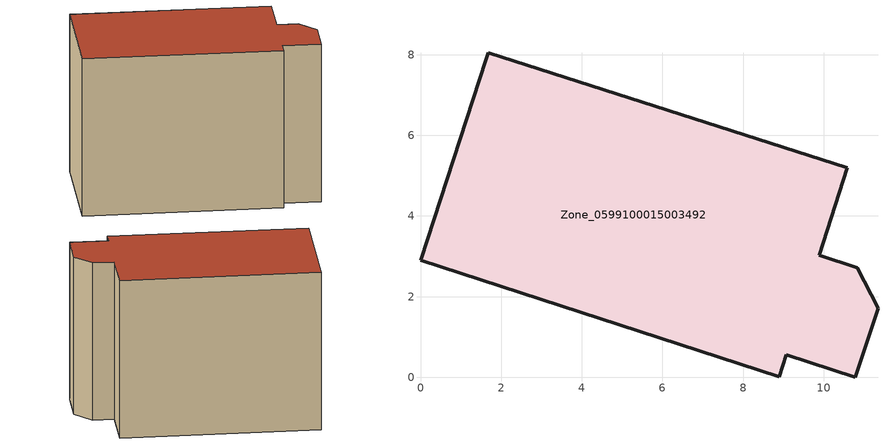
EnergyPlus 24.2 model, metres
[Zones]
Zone_0599100015003492
 floor ground (C_G): 10.59,5.2 9.88,3.03 10.84,2.72 11.35,1.71 10.78,0 9.07,0.56 8.9,0.01 0,2.9 1.62,7.89 1.68,8.05 z0.91
 wall outside (C_F): 9.88,3.03 10.59,5.2 1.68,8.05 1.62,7.89 0,2.9 8.9,0.01 9.07,0.56 10.78,0 11.35,1.71 10.84,2.72 9.88,3.03 z0.91:8.75
 roof outside (C_R): 1.62,7.89 0,2.9 8.9,0.01 9.07,0.56 10.78,0 11.35,1.71 10.84,2.72 9.88,3.03 10.59,5.2 1.68,8.05 z8.75
[BUILDING]
Pand.0599100015003492: North Axis=0; Terrain=City; Loads Convergence Tolerance Value=0.04; Temperature Convergence Tolerance Value=0.4; Solar Distribution=FullExterior; Maximum Number of Warmup Days=25; Minimum Number of Warmup Days=1
[Site:Location]
Rotterdam.The.Hague.AP_ZH_NLD Design_Conditions: Latitude=51.96; Longitude=4.45; Time Zone=1; Elevation=-4.5
[SITE:GROUNDTEMPERATURE:BUILDINGSURFACE]
18, 18, 18, 18, 18, 18, 18, 18, 18, 18, 18, 18
[MATERIAL] Thermal Absorptance=0.9; Solar Absorptance=0.7; Visible Absorptance=0.7
Name | Roughness | Thickness | Conductivity | Density | Specific Heat
G.TI.1965-1974 | MediumSmooth | 0.15 | 0.882353 | 540 | 1210
F.TI.1965-1974 | Rough | 0.3 | 0.697674 | 1920 | 840
R.TI.1965-1974 | MediumRough | 0.2 | 0.232558 | 1500 | 1000
[CONSTRUCTION]
C_G: G.TI.1965-1974
C_F: F.TI.1965-1974
C_R: R.TI.1965-1974
[ZONE]
Zone_0599100015003492: Type=1; Multiplier=1; Ceiling Height=Autocalculate; Volume=Autocalculate; Floor Area=autocalculate; Part of Total Floor Area=Yes
[ZONEINFILTRATION:DESIGNFLOWRATE]
Infil_Zone_0599100015003492: Zone or ZoneList or Space or SpaceList=Zone_0599100015003492; Schedule=AlwaysOn; Design Flow Rate Calculation Method=Flow/Area; Flow Rate per Floor Area=0.003; Constant Term Coefficient=1; Temperature Term Coefficient=0; Velocity Term Coefficient=0; Velocity Squared Term Coefficient=0
[HVACTEMPLATE:ZONE:IDEALLOADSAIRSYSTEM]
Zone_0599100015003492: Maximum Heating Supply Air Temperature=50; Minimum Cooling Supply Air Temperature=13; Maximum Heating Supply Air Humidity Ratio=0.0156; Minimum Cooling Supply Air Humidity Ratio=0.0077; Heating Limit=NoLimit; Cooling Limit=NoLimit; Dehumidification Control Type=ConstantSensibleHeatRatio; Cooling Sensible Heat Ratio=0.7; Dehumidification Setpoint=60; Humidification Control Type=None; Humidification Setpoint=30; Outdoor Air Method=None; Outdoor Air Flow Rate per Person=0.00944; Outdoor Air Flow Rate per Zone Floor Area=0; Outdoor Air Flow Rate per Zone=0; Demand Controlled Ventilation Type=None; Outdoor Air Economizer Type=NoEconomizer; Heat Recovery Type=None; Sensible Heat Recovery Effectiveness=0.7; Latent Heat Recovery Effectiveness=0.65
[ZONECONTROL:THERMOSTAT]
ThermostatControl_Zone_0599100015003492: Zone or ZoneList=Zone_0599100015003492; Control Type Schedule=DualSetpointControlType; Control 1=Thermostat_Zone_0599100015003492; Temperature Difference Between Cutout And Setpoint=0
[THERMOSTATSETPOINT:DUALSETPOINT]
Thermostat_Zone_0599100015003492: Heating Setpoint Temperature Schedule=HeatingSetpoint_Zone_0599100015003492; Cooling Setpoint Temperature Schedule=CoolingSetpoint_Zone_0599100015003492
[SCHEDULE:COMPACT]
HeatingSetpoint_Zone_0599100015003492: Through: 12/31, For: AllDays, Until: 24:00, 21
CoolingSetpoint_Zone_0599100015003492: Through: 12/31, For: AllDays, Until: 24:00, 24
DualSetpointControlType: Through: 12/31, For: AllDays, Until: 24:00, 4
AlwaysOn: Through: 12/31, For: AllDays, Until: 24:00, 1
